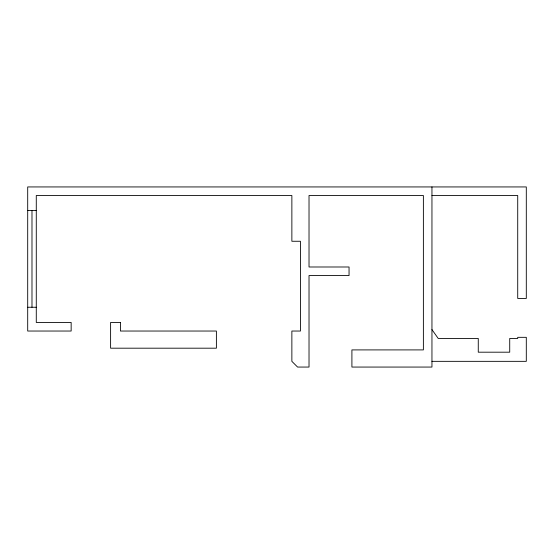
<?xml version="1.0" encoding="UTF-8"?>
<svg xmlns="http://www.w3.org/2000/svg" width="554" height="554" viewBox="0 0 554 554"><rect width="100%" height="100%" fill="white"/><g stroke="black" fill="none" stroke-linecap="round" stroke-linejoin="round"><path stroke-width="0.83" d="M431.954 195.52L517.72 195.52L517.72 298.44L526.3 298.44L526.3 186.94L27.7 186.94L27.7 331.036L71.154 331.036L71.154 322.456L36.28 322.456L36.28 195.52L291.868 195.52L291.868 241.26L300.441 241.26L300.441 331.036L291.868 331.036L291.868 361.34L297.581 367.06L309.021 367.06L309.021 275.573L349.048 275.573L349.048 266.993L309.021 266.993L309.021 195.52L423.381 195.52L423.381 349.906L351.908 349.906L351.908 367.06L431.954 367.06L431.954 186.94M27.7 210.416L36.28 210.416M27.7 307.255L36.28 307.255M431.954 361.34L526.3 361.34L526.3 337.324L517.72 337.324L517.72 338.466L509.722 338.466L509.722 352.192L478.268 352.192L478.268 338.466L438.228 338.466L431.954 329.602M31.987 210.416L31.987 307.255M120.426 322.456L110.606 322.456L110.606 348.189L216.392 348.189L216.392 331.036L120.426 331.036L120.426 322.456"/></g></svg>
